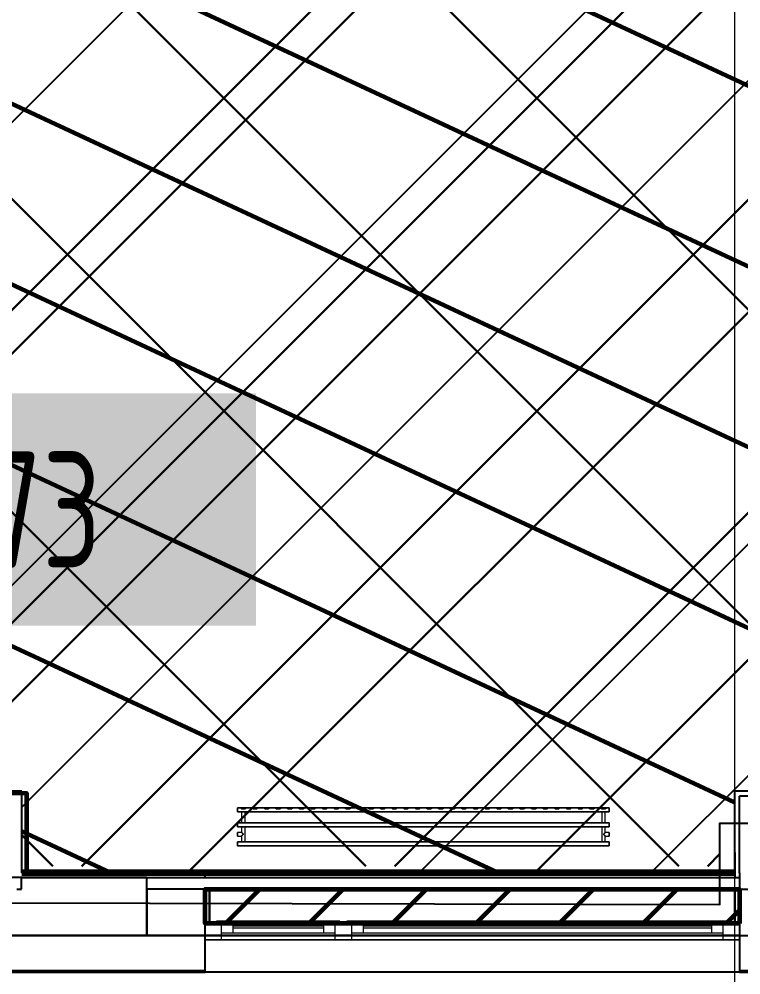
# Model space of a CAD drawing. Header units: millimetres. Extents: x -164500 to 426394, y -23753 to 102118.
# Drawn here: x 112945 to 116051, y -405 to 3708 of the extents above; entities that cross this region are included whole.
import ezdxf

# ---------------------------------------------------------------- set-up
doc = ezdxf.new("R2010")
doc.units = ezdxf.units.MM
for name, color, linetype, lineweight in [('0) шлифовка', 5, 'Continuous', 60), ('1.4) Плинтус ПЛ-4', 6, 'Continuous', 60), ('179 подоконники', 5, 'Continuous', 60), ('5.2) Л-1 Линолеум', 100, 'Continuous', 30), ('7.1) НЗ Стяжка на теплый пол', 160, 'Continuous', 30), ('7.7) Плинтус', 222, 'Continuous', 90), ('A-FLOR', 7, 'Continuous', 9), ('A-GLAZ', 7, 'Continuous', 9), ('A-GLAZ-1', 7, 'Continuous', 5), ('Оси', 7, 'Continuous', 9)]:
    doc.layers.add(name, color=color, linetype=linetype, lineweight=lineweight)
doc.layers.add('2) защита вин плитк', color=6, linetype='Continuous')
doc.layers.add('3.2.1) Нал-ой пол 4 вып', color=3, linetype='Continuous')
doc.layers.add('M-EQPM-1', color=7, linetype='Continuous', lineweight=9, true_color=0xb2b2b2)
doc.styles.add('СПДС', font='ГОСТ тип А.ttf', dxfattribs={"width": 0.9})

# ---------------------------------------------------------------- blocks, each defined once
blk = doc.blocks.new('120_Окно_СКБ_2Ст_Фрамуга сверху - 120_Окно_СКБ_2Ст_2300х2500_h_ ДОО-19727959-Объем проектирования 1 этажа')
at = {"layer": 'A-GLAZ'}
for p, q in [((-1150, -127), (-1150, -57)), ((-1150, -57), (-1080, -57)), ((-1080, -57), (-1080, -127)), ((520, -127), (520, -57)), ((520, -57), (590, -57)), ((590, -57), (590, -127)), ((1080, -127), (1080, -57)), ((1080, -57), (1150, -57)), ((1150, -57), (1150, -127)), ((520, -87), (-1080, -87)), ((-1080, -87), (-1080, -127)), ((-1030, -137), (-1030, -87)), ((470, -137), (470, -87)), ((520, -127), (520, -87)), ((1080, -87), (590, -87)), ((590, -87), (590, -127)), ((640, -137), (640, -87)), ((1030, -137), (1030, -87)), ((1080, -127), (1080, -87)), ((-1080, -127), (-1150, -127)), ((-1080, -127), (-1100, -127)), ((-1100, -127), (-1100, -137)), ((-1100, -137), (540, -137)), ((540, -137), (-1100, -137)), ((590, -127), (520, -127)), ((540, -127), (520, -127)), ((540, -137), (540, -127)), ((590, -127), (570, -127)), ((570, -127), (570, -137)), ((570, -137), (1100, -137)), ((1100, -137), (570, -137)), ((1150, -127), (1080, -127)), ((1100, -127), (1080, -127)), ((1100, -137), (1100, -127))]:
    blk.add_line(p, q, dxfattribs=at)
at = {"layer": 'A-GLAZ-1'}
for p, q in [((1150, -57), (-1150, -57)), ((-1080, -57), (1080, -57)), ((-1030, -107), (470, -107)), ((470, -117), (-1030, -117)), ((640, -107), (1030, -107)), ((1030, -117), (640, -117)), ((-1130, -127), (-1100, -127)), ((540, -127), (570, -127)), ((540, -127), (570, -127)), ((1100, -127), (1130, -127))]:
    blk.add_line(p, q, dxfattribs=at)
blk = doc.blocks.new('radiator_prado_classic_z_tip_30_po exemplyaru - Classic Z Тип 30-300-V240-Объем проектирования 1 этажа')
at = {"layer": 'M-EQPM-1'}
for p, q in [((0, 228), (0, 210)), ((1600, 228), (0, 228)), ((0, 210), (0, 228)), ((0, 228), (12.5, 228)), ((0, 210), (1600, 210)), ((17.8, 210), (0, 210)), ((12.5, 228), (37.5, 228)), ((37.5, 228), (12.5, 228)), ((12.5, 228), (37.5, 228)), ((12.5, 228), (17.5, 223)), ((12.5, 228), (17.5, 223)), ((32.5, 223), (17.5, 223)), ((17.5, 223), (32.5, 223)), ((17.5, 210), (17.5, 164)), ((17.5, 210), (17.5, 164)), ((17.8, 210), (17.5, 210)), ((17.5, 210), (17.8, 210)), ((17.8, 210), (17.5, 210)), ((17.5, 210), (32.5, 210)), ((32.2, 210), (17.8, 210)), ((17.8, 210), (32.2, 210)), ((32.2, 210), (17.8, 210)), ((32.5, 210), (32.2, 210)), ((32.2, 210), (32.5, 210)), ((32.5, 210), (32.2, 210)), ((1567.8, 210), (32.2, 210)), ((32.5, 223), (37.5, 228)), ((37.5, 228), (32.5, 223)), ((32.5, 164), (32.5, 210)), ((32.5, 164), (32.5, 210)), ((37.5, 228), (62.5, 228)), ((62.5, 228), (87.5, 228)), ((87.5, 228), (62.5, 228)), ((62.5, 228), (87.5, 228)), ((62.5, 228), (67.5, 223)), ((62.5, 228), (67.5, 223)), ((82.5, 223), (67.5, 223)), ((67.5, 223), (82.5, 223)), ((82.5, 223), (87.5, 228)), ((87.5, 228), (82.5, 223)), ((87.5, 228), (112.5, 228)), ((112.5, 228), (137.5, 228)), ((137.5, 228), (112.5, 228)), ((112.5, 228), (137.5, 228)), ((112.5, 228), (117.5, 223)), ((112.5, 228), (117.5, 223)), ((132.5, 223), (117.5, 223)), ((117.5, 223), (132.5, 223)), ((132.5, 223), (137.5, 228)), ((137.5, 228), (132.5, 223)), ((137.5, 228), (162.5, 228)), ((162.5, 228), (187.5, 228)), ((187.5, 228), (162.5, 228)), ((162.5, 228), (187.5, 228)), ((162.5, 228), (167.5, 223)), ((162.5, 228), (167.5, 223)), ((182.5, 223), (167.5, 223)), ((167.5, 223), (182.5, 223)), ((182.5, 223), (187.5, 228)), ((187.5, 228), (182.5, 223)), ((187.5, 228), (212.5, 228)), ((212.5, 228), (237.5, 228)), ((237.5, 228), (212.5, 228)), ((212.5, 228), (237.5, 228)), ((212.5, 228), (217.5, 223)), ((212.5, 228), (217.5, 223)), ((232.5, 223), (217.5, 223)), ((217.5, 223), (232.5, 223)), ((232.5, 223), (237.5, 228)), ((237.5, 228), (232.5, 223)), ((237.5, 228), (262.5, 228)), ((262.5, 228), (287.5, 228)), ((287.5, 228), (262.5, 228)), ((262.5, 228), (287.5, 228)), ((262.5, 228), (267.5, 223)), ((262.5, 228), (267.5, 223)), ((282.5, 223), (267.5, 223)), ((267.5, 223), (282.5, 223)), ((282.5, 223), (287.5, 228)), ((287.5, 228), (282.5, 223)), ((287.5, 228), (312.5, 228)), ((312.5, 228), (337.5, 228)), ((337.5, 228), (312.5, 228)), ((312.5, 228), (337.5, 228)), ((312.5, 228), (317.5, 223)), ((312.5, 228), (317.5, 223)), ((332.5, 223), (317.5, 223)), ((317.5, 223), (332.5, 223)), ((332.5, 223), (337.5, 228)), ((337.5, 228), (332.5, 223)), ((337.5, 228), (362.5, 228)), ((362.5, 228), (387.5, 228)), ((387.5, 228), (362.5, 228)), ((362.5, 228), (387.5, 228)), ((362.5, 228), (367.5, 223)), ((362.5, 228), (367.5, 223)), ((382.5, 223), (367.5, 223)), ((367.5, 223), (382.5, 223)), ((382.5, 223), (387.5, 228)), ((387.5, 228), (382.5, 223)), ((387.5, 228), (412.5, 228)), ((412.5, 228), (437.5, 228)), ((437.5, 228), (412.5, 228)), ((412.5, 228), (437.5, 228)), ((412.5, 228), (417.5, 223)), ((412.5, 228), (417.5, 223)), ((432.5, 223), (417.5, 223)), ((417.5, 223), (432.5, 223)), ((432.5, 223), (437.5, 228)), ((437.5, 228), (432.5, 223)), ((437.5, 228), (462.5, 228)), ((462.5, 228), (487.5, 228)), ((487.5, 228), (462.5, 228)), ((462.5, 228), (487.5, 228)), ((462.5, 228), (467.5, 223)), ((462.5, 228), (467.5, 223)), ((482.5, 223), (467.5, 223)), ((467.5, 223), (482.5, 223)), ((482.5, 223), (487.5, 228)), ((487.5, 228), (482.5, 223)), ((487.5, 228), (512.5, 228)), ((512.5, 228), (537.5, 228)), ((537.5, 228), (512.5, 228)), ((512.5, 228), (537.5, 228)), ((512.5, 228), (517.5, 223)), ((512.5, 228), (517.5, 223)), ((532.5, 223), (517.5, 223)), ((517.5, 223), (532.5, 223)), ((532.5, 223), (537.5, 228)), ((537.5, 228), (532.5, 223)), ((537.5, 228), (562.5, 228)), ((562.5, 228), (587.5, 228)), ((587.5, 228), (562.5, 228)), ((562.5, 228), (587.5, 228)), ((562.5, 228), (567.5, 223)), ((562.5, 228), (567.5, 223)), ((582.5, 223), (567.5, 223)), ((567.5, 223), (582.5, 223)), ((582.5, 223), (587.5, 228)), ((587.5, 228), (582.5, 223)), ((587.5, 228), (612.5, 228)), ((612.5, 228), (637.5, 228)), ((637.5, 228), (612.5, 228)), ((612.5, 228), (637.5, 228)), ((612.5, 228), (617.5, 223)), ((612.5, 228), (617.5, 223)), ((632.5, 223), (617.5, 223)), ((617.5, 223), (632.5, 223)), ((632.5, 223), (637.5, 228)), ((637.5, 228), (632.5, 223)), ((637.5, 228), (662.5, 228)), ((662.5, 228), (687.5, 228)), ((687.5, 228), (662.5, 228)), ((662.5, 228), (687.5, 228)), ((662.5, 228), (667.5, 223)), ((662.5, 228), (667.5, 223)), ((682.5, 223), (667.5, 223)), ((667.5, 223), (682.5, 223)), ((682.5, 223), (687.5, 228)), ((687.5, 228), (682.5, 223)), ((687.5, 228), (712.5, 228)), ((712.5, 228), (737.5, 228)), ((737.5, 228), (712.5, 228)), ((712.5, 228), (737.5, 228)), ((712.5, 228), (717.5, 223)), ((712.5, 228), (717.5, 223)), ((732.5, 223), (717.5, 223)), ((717.5, 223), (732.5, 223)), ((732.5, 223), (737.5, 228)), ((737.5, 228), (732.5, 223)), ((737.5, 228), (762.5, 228)), ((762.5, 228), (787.5, 228)), ((787.5, 228), (762.5, 228)), ((762.5, 228), (787.5, 228)), ((762.5, 228), (767.5, 223)), ((762.5, 228), (767.5, 223)), ((782.5, 223), (767.5, 223)), ((767.5, 223), (782.5, 223)), ((782.5, 223), (787.5, 228)), ((787.5, 228), (782.5, 223)), ((787.5, 228), (812.5, 228)), ((812.5, 228), (837.5, 228)), ((837.5, 228), (812.5, 228)), ((812.5, 228), (837.5, 228)), ((812.5, 228), (817.5, 223)), ((812.5, 228), (817.5, 223)), ((832.5, 223), (817.5, 223)), ((817.5, 223), (832.5, 223)), ((832.5, 223), (837.5, 228)), ((837.5, 228), (832.5, 223)), ((837.5, 228), (862.5, 228)), ((862.5, 228), (887.5, 228)), ((887.5, 228), (862.5, 228)), ((862.5, 228), (887.5, 228)), ((862.5, 228), (867.5, 223)), ((862.5, 228), (867.5, 223)), ((882.5, 223), (867.5, 223)), ((867.5, 223), (882.5, 223)), ((882.5, 223), (887.5, 228)), ((887.5, 228), (882.5, 223)), ((887.5, 228), (912.5, 228)), ((912.5, 228), (937.5, 228)), ((937.5, 228), (912.5, 228)), ((912.5, 228), (937.5, 228)), ((912.5, 228), (917.5, 223)), ((912.5, 228), (917.5, 223)), ((932.5, 223), (917.5, 223)), ((917.5, 223), (932.5, 223)), ((932.5, 223), (937.5, 228)), ((937.5, 228), (932.5, 223)), ((937.5, 228), (962.5, 228)), ((962.5, 228), (987.5, 228)), ((987.5, 228), (962.5, 228)), ((962.5, 228), (987.5, 228)), ((962.5, 228), (967.5, 223)), ((962.5, 228), (967.5, 223)), ((982.5, 223), (967.5, 223)), ((967.5, 223), (982.5, 223)), ((982.5, 223), (987.5, 228)), ((987.5, 228), (982.5, 223)), ((987.5, 228), (1012.5, 228)), ((1012.5, 228), (1037.5, 228)), ((1037.5, 228), (1012.5, 228)), ((1012.5, 228), (1037.5, 228)), ((1012.5, 228), (1017.5, 223)), ((1012.5, 228), (1017.5, 223)), ((1032.5, 223), (1017.5, 223)), ((1017.5, 223), (1032.5, 223)), ((1032.5, 223), (1037.5, 228)), ((1037.5, 228), (1032.5, 223)), ((1037.5, 228), (1062.5, 228)), ((1062.5, 228), (1087.5, 228)), ((1087.5, 228), (1062.5, 228)), ((1062.5, 228), (1087.5, 228)), ((1062.5, 228), (1067.5, 223)), ((1062.5, 228), (1067.5, 223)), ((1082.5, 223), (1067.5, 223)), ((1067.5, 223), (1082.5, 223)), ((1082.5, 223), (1087.5, 228)), ((1087.5, 228), (1082.5, 223)), ((1087.5, 228), (1112.5, 228)), ((1112.5, 228), (1137.5, 228)), ((1137.5, 228), (1112.5, 228)), ((1112.5, 228), (1137.5, 228)), ((1112.5, 228), (1117.5, 223)), ((1112.5, 228), (1117.5, 223)), ((1132.5, 223), (1117.5, 223)), ((1117.5, 223), (1132.5, 223)), ((1132.5, 223), (1137.5, 228)), ((1137.5, 228), (1132.5, 223)), ((1137.5, 228), (1162.5, 228)), ((1162.5, 228), (1187.5, 228)), ((1187.5, 228), (1162.5, 228)), ((1162.5, 228), (1187.5, 228)), ((1162.5, 228), (1167.5, 223)), ((1162.5, 228), (1167.5, 223)), ((1182.5, 223), (1167.5, 223)), ((1167.5, 223), (1182.5, 223)), ((1182.5, 223), (1187.5, 228)), ((1187.5, 228), (1182.5, 223)), ((1187.5, 228), (1212.5, 228)), ((1212.5, 228), (1237.5, 228)), ((1237.5, 228), (1212.5, 228)), ((1212.5, 228), (1237.5, 228)), ((1212.5, 228), (1217.5, 223)), ((1212.5, 228), (1217.5, 223)), ((1232.5, 223), (1217.5, 223)), ((1217.5, 223), (1232.5, 223)), ((1232.5, 223), (1237.5, 228)), ((1237.5, 228), (1232.5, 223)), ((1237.5, 228), (1262.5, 228)), ((1262.5, 228), (1287.5, 228)), ((1287.5, 228), (1262.5, 228)), ((1262.5, 228), (1287.5, 228)), ((1262.5, 228), (1267.5, 223)), ((1262.5, 228), (1267.5, 223)), ((1282.5, 223), (1267.5, 223)), ((1267.5, 223), (1282.5, 223)), ((1282.5, 223), (1287.5, 228)), ((1287.5, 228), (1282.5, 223)), ((1287.5, 228), (1312.5, 228)), ((1312.5, 228), (1337.5, 228)), ((1337.5, 228), (1312.5, 228)), ((1312.5, 228), (1337.5, 228)), ((1312.5, 228), (1317.5, 223)), ((1312.5, 228), (1317.5, 223)), ((1332.5, 223), (1317.5, 223)), ((1317.5, 223), (1332.5, 223)), ((1332.5, 223), (1337.5, 228)), ((1337.5, 228), (1332.5, 223)), ((1337.5, 228), (1362.5, 228)), ((1362.5, 228), (1387.5, 228)), ((1387.5, 228), (1362.5, 228)), ((1362.5, 228), (1387.5, 228)), ((1362.5, 228), (1367.5, 223)), ((1362.5, 228), (1367.5, 223)), ((1382.5, 223), (1367.5, 223)), ((1367.5, 223), (1382.5, 223)), ((1382.5, 223), (1387.5, 228)), ((1387.5, 228), (1382.5, 223)), ((1388.8, 228), (1412.5, 228)), ((1412.5, 228), (1437.5, 228)), ((1437.5, 228), (1412.5, 228)), ((1412.5, 228), (1437.5, 228)), ((1412.5, 228), (1417.5, 223)), ((1412.5, 228), (1417.5, 223)), ((1432.5, 223), (1417.5, 223)), ((1417.5, 223), (1432.5, 223)), ((1432.5, 223), (1437.5, 228)), ((1437.5, 228), (1432.5, 223)), ((1437.5, 228), (1462.5, 228)), ((1462.5, 228), (1487.5, 228)), ((1487.5, 228), (1462.5, 228)), ((1462.5, 228), (1487.5, 228)), ((1462.5, 228), (1467.5, 223)), ((1462.5, 228), (1467.5, 223)), ((1482.5, 223), (1467.5, 223)), ((1467.5, 223), (1482.5, 223)), ((1482.5, 223), (1487.5, 228)), ((1487.5, 228), (1482.5, 223)), ((1487.5, 228), (1512.5, 228)), ((1512.5, 228), (1537.5, 228)), ((1537.5, 228), (1512.5, 228)), ((1512.5, 228), (1537.5, 228)), ((1512.5, 228), (1517.5, 223)), ((1512.5, 228), (1517.5, 223)), ((1532.5, 223), (1517.5, 223)), ((1517.5, 223), (1532.5, 223)), ((1532.5, 223), (1537.5, 228)), ((1537.5, 228), (1532.5, 223)), ((1537.5, 228), (1562.5, 228)), ((1562.5, 228), (1587.5, 228)), ((1587.5, 228), (1562.5, 228)), ((1562.5, 228), (1587.5, 228)), ((1562.5, 228), (1567.5, 223)), ((1562.5, 228), (1567.5, 223)), ((1582.5, 223), (1567.5, 223)), ((1567.5, 223), (1582.5, 223)), ((1567.5, 210), (1567.5, 164)), ((1567.5, 210), (1567.5, 164)), ((1567.8, 210), (1567.5, 210)), ((1567.5, 210), (1582.5, 210)), ((1567.8, 210), (1567.5, 210)), ((1567.5, 210), (1567.8, 210)), ((1582.2, 210), (1567.8, 210)), ((1582.2, 210), (1567.8, 210)), ((1567.8, 210), (1582.2, 210)), ((1582.5, 210), (1582.2, 210)), ((1582.5, 210), (1582.2, 210)), ((1582.2, 210), (1582.5, 210)), ((1600, 210), (1582.2, 210)), ((1582.5, 223), (1587.5, 228)), ((1587.5, 228), (1582.5, 223)), ((1582.5, 164), (1582.5, 210)), ((1582.5, 164), (1582.5, 210)), ((1587.5, 228), (1600, 228)), ((1600, 210), (1600, 228)), ((1600, 228), (1600, 210)), ((1600, 164), (0, 164)), ((0, 164), (0, 146)), ((0, 146), (0, 164)), ((0, 164), (17.8, 164)), ((0, 146), (1600, 146)), ((18.5, 146), (0, 146)), ((17.8, 164), (17.5, 164)), ((17.5, 164), (17.8, 164)), ((17.8, 164), (17.5, 164)), ((17.5, 164), (32.5, 164)), ((17.5, 146), (17.5, 121.5)), ((17.5, 146), (17.5, 121.5)), ((17.5, 146), (18.5, 146)), ((18.5, 146), (17.5, 146)), ((17.5, 146), (18.5, 146)), ((32.5, 146), (17.5, 146)), ((32.2, 164), (17.8, 164)), ((17.8, 164), (32.2, 164)), ((32.2, 164), (17.8, 164)), ((18.5, 146), (32.2, 146)), ((32.2, 146), (18.5, 146)), ((18.5, 146), (32.2, 146)), ((32.5, 164), (32.2, 164)), ((32.2, 164), (32.5, 164)), ((32.5, 164), (32.2, 164)), ((32.2, 164), (1567.8, 164)), ((32.2, 146), (32.5, 146)), ((32.5, 146), (32.2, 146)), ((32.2, 146), (32.5, 146)), ((1567.8, 146), (32.2, 146)), ((32.5, 82), (32.5, 146)), ((32.5, 82), (32.5, 146)), ((1567.8, 164), (1567.5, 164)), ((1567.5, 164), (1582.5, 164)), ((1567.8, 164), (1567.5, 164)), ((1567.5, 164), (1567.8, 164)), ((1567.5, 146), (1567.5, 82)), ((1567.5, 146), (1567.5, 82)), ((1567.5, 146), (1567.8, 146)), ((1582.5, 146), (1567.5, 146)), ((1567.5, 146), (1567.8, 146)), ((1567.8, 146), (1567.5, 146)), ((1582.2, 164), (1567.8, 164)), ((1582.2, 164), (1567.8, 164)), ((1567.8, 164), (1582.2, 164)), ((1567.8, 146), (1581.5, 146)), ((1567.8, 146), (1581.5, 146)), ((1581.5, 146), (1567.8, 146)), ((1581.5, 146), (1582.5, 146)), ((1581.5, 146), (1582.5, 146)), ((1582.5, 146), (1581.5, 146)), ((1600, 146), (1581.5, 146)), ((1582.5, 164), (1582.2, 164)), ((1582.5, 164), (1582.2, 164)), ((1582.2, 164), (1582.5, 164)), ((1582.2, 164), (1600, 164)), ((1582.5, 121.5), (1582.5, 146)), ((1582.5, 121.5), (1582.5, 146)), ((1600, 146), (1600, 164)), ((1600, 164), (1600, 146)), ((17.5, 121.5), (0, 121.5)), ((17.5, 121.5), (0, 121.5)), ((0, 121.5), (0, 120.5)), ((0, 106.5), (0, 121.5)), ((0, 120.5), (0, 107.5)), ((0, 120.5), (0, 119.3)), ((0, 114), (0, 120.5)), ((0, 120.5), (0, 120.5)), ((0, 119.3), (0, 117.8)), ((0, 117.8), (0, 114)), ((0, 114), (0, 110.3)), ((0, 107.5), (0, 114)), ((0, 110.3), (0, 108.7)), ((0, 108.7), (0, 107.5)), ((0, 107.5), (0, 106.5)), ((0, 107.5), (0, 107.5)), ((0, 106.5), (17.5, 106.5)), ((0, 106.5), (17.5, 106.5)), ((17.5, 106.5), (17.5, 82)), ((17.5, 106.5), (17.5, 82)), ((1600, 121.5), (1582.5, 121.5)), ((1600, 121.5), (1582.5, 121.5)), ((1582.5, 82), (1582.5, 106.5)), ((1582.5, 106.5), (1600, 106.5)), ((1582.5, 82), (1582.5, 106.5)), ((1582.5, 106.5), (1600, 106.5)), ((1600, 121.5), (1600, 106.5)), ((1600, 120.5), (1600, 121.5)), ((1600, 121.5), (1600, 120.5)), ((1600, 120.5), (1600, 121.5)), ((1600, 107.5), (1600, 120.5)), ((1600, 120.5), (1600, 107.5)), ((1600, 107.5), (1600, 120.5)), ((1600, 106.5), (1600, 107.5)), ((1600, 107.5), (1600, 106.5)), ((1600, 106.5), (1600, 107.5)), ((1600, 82), (0, 82)), ((0, 82), (0, 64)), ((0, 64), (0, 82)), ((0, 82), (18.5, 82)), ((1600, 64), (0, 64)), ((0, 64), (1600, 64)), ((18.5, 82), (17.5, 82)), ((17.5, 82), (18.5, 82)), ((18.5, 82), (17.5, 82)), ((17.5, 82), (32.5, 82)), ((32.2, 82), (18.5, 82)), ((18.5, 82), (32.2, 82)), ((32.2, 82), (18.5, 82)), ((32.5, 82), (32.2, 82)), ((32.2, 82), (32.5, 82)), ((32.5, 82), (32.2, 82)), ((32.2, 82), (1567.8, 82)), ((1567.8, 82), (1567.5, 82)), ((1567.5, 82), (1582.5, 82)), ((1567.8, 82), (1567.5, 82)), ((1567.5, 82), (1567.8, 82)), ((1581.5, 82), (1567.8, 82)), ((1581.5, 82), (1567.8, 82)), ((1567.8, 82), (1581.5, 82)), ((1582.5, 82), (1581.5, 82)), ((1582.5, 82), (1581.5, 82)), ((1581.5, 82), (1582.5, 82)), ((1581.5, 82), (1600, 82)), ((1600, 64), (1600, 82)), ((1600, 82), (1600, 64))]:
    blk.add_line(p, q, dxfattribs=at)
for points, knots in [([(18.5, 120.5), (18.4, 120.6), (18.3, 120.7), (18.1, 120.9), (17.9, 121.1), (17.8, 121.2), (17.7, 121.3), (17.5, 121.5), (17.5, 121.5), (17.5, 121.5)], [0.7142857, 0.7142857, 0.7142857, 0.7142857, 0.75, 0.7857143, 0.8214286, 0.8571429, 0.8928571, 0.9285714, 1, 1, 1, 1]), ([(17.5, 121.5), (17.5, 121.5), (17.5, 121.5), (17.7, 121.3), (17.8, 121.2), (17.9, 121.1), (18.1, 120.9), (18.3, 120.7), (18.4, 120.6), (18.5, 120.5)], [0, 0, 0, 0, 0.0714286, 0.1071429, 0.1428571, 0.1785714, 0.2142857, 0.25, 0.2857143, 0.2857143, 0.2857143, 0.2857143]), ([(17.5, 121.5), (17.5, 121.5), (17.5, 121.5), (17.7, 121.3), (17.8, 121.2), (17.9, 121.1), (18.1, 120.9), (18.3, 120.7), (18.4, 120.6), (18.5, 120.5)], [0, 0, 0, 0, 0.0714286, 0.1071429, 0.1428571, 0.1785714, 0.2142857, 0.25, 0.2857143, 0.2857143, 0.2857143, 0.2857143]), ([(25, 114), (24.5, 114.5), (23.6, 115.4), (22.4, 116.6), (21.6, 117.4), (21.1, 117.9), (20.8, 118.2), (20.5, 118.5), (20.2, 118.8), (19.8, 119.1), (19.6, 119.4), (19.3, 119.7), (19, 120), (18.7, 120.3), (18.5, 120.5), (18.3, 120.7), (18.1, 120.9), (17.9, 121.1), (17.8, 121.2), (17.7, 121.3), (17.5, 121.5), (17.5, 121.5), (17.5, 121.5)], [0, 0, 0, 0, 0.142857, 0.285714, 0.357143, 0.392857, 0.428571, 0.464286, 0.5, 0.535714, 0.571429, 0.607143, 0.642857, 0.678571, 0.714286, 0.75, 0.785714, 0.821429, 0.857143, 0.892857, 0.928571, 1, 1, 1, 1]), ([(17.5, 106.5), (17.5, 106.5), (17.5, 106.5), (17.7, 106.7), (17.8, 106.8), (17.9, 106.9), (18.1, 107.1), (18.3, 107.3), (18.5, 107.5), (18.7, 107.7), (19, 108), (19.3, 108.3), (19.6, 108.6), (19.8, 108.9), (20.3, 109.3), (20.7, 109.7), (21.1, 110.1), (21.6, 110.6), (22.4, 111.4), (23.6, 112.6), (24.5, 113.5), (25, 114)], [0, 0, 0, 0, 0.071429, 0.107143, 0.142857, 0.178571, 0.214286, 0.25, 0.285714, 0.321429, 0.357143, 0.392857, 0.428571, 0.464286, 0.5, 0.571429, 0.607143, 0.642857, 0.714286, 0.857143, 1, 1, 1, 1]), ([(17.5, 106.5), (17.5, 106.5), (17.5, 106.5), (17.7, 106.7), (17.8, 106.8), (17.9, 106.9), (18.1, 107.1), (18.3, 107.3), (18.4, 107.4), (18.5, 107.5)], [0, 0, 0, 0, 0.0714286, 0.1071429, 0.1428571, 0.1785714, 0.2142857, 0.25, 0.2857143, 0.2857143, 0.2857143, 0.2857143]), ([(18.5, 107.5), (18.4, 107.4), (18.3, 107.3), (18.1, 107.1), (17.9, 106.9), (17.8, 106.8), (17.7, 106.7), (17.5, 106.5), (17.5, 106.5), (17.5, 106.5)], [0.7142857, 0.7142857, 0.7142857, 0.7142857, 0.75, 0.7857143, 0.8214286, 0.8571429, 0.8928571, 0.9285714, 1, 1, 1, 1]), ([(18.5, 107.5), (18.4, 107.4), (18.3, 107.3), (18.1, 107.1), (17.9, 106.9), (17.8, 106.8), (17.7, 106.7), (17.5, 106.5), (17.5, 106.5), (17.5, 106.5)], [0.7142857, 0.7142857, 0.7142857, 0.7142857, 0.75, 0.7857143, 0.8214286, 0.8571429, 0.8928571, 0.9285714, 1, 1, 1, 1]), ([(22.1, 116.9), (21.9, 117.1), (21.6, 117.4), (21.1, 117.9), (20.8, 118.2), (20.5, 118.5), (20.2, 118.8), (19.9, 119.2), (19.7, 119.3), (19.6, 119.4)], [0.2857143, 0.2857143, 0.2857143, 0.2857143, 0.3571429, 0.3928571, 0.4285714, 0.4642857, 0.5, 0.5357143, 0.5714286, 0.5714286, 0.5714286, 0.5714286]), ([(19.6, 119.4), (19.7, 119.3), (19.9, 119.2), (20.3, 118.7), (20.7, 118.3), (21.1, 117.9), (21.6, 117.4), (21.9, 117.1), (22.1, 116.9)], [0.4285714, 0.4285714, 0.4285714, 0.4285714, 0.4642857, 0.5, 0.5714286, 0.6071429, 0.6428571, 0.7142857, 0.7142857, 0.7142857, 0.7142857]), ([(19.6, 119.4), (19.7, 119.3), (19.8, 119.1), (20.3, 118.7), (20.7, 118.3), (21.1, 117.9), (21.6, 117.4), (21.9, 117.1), (22.1, 116.9)], [0.4285714, 0.4285714, 0.4285714, 0.4285714, 0.4642857, 0.5, 0.5714286, 0.6071429, 0.6428571, 0.7142857, 0.7142857, 0.7142857, 0.7142857]), ([(19.6, 108.6), (19.7, 108.7), (19.9, 108.8), (20.3, 109.3), (20.7, 109.7), (21.1, 110.1), (21.6, 110.6), (21.9, 110.9), (22.1, 111.1)], [0.4285714, 0.4285714, 0.4285714, 0.4285714, 0.4642857, 0.5, 0.5714286, 0.6071429, 0.6428571, 0.7142857, 0.7142857, 0.7142857, 0.7142857]), ([(22.1, 111.1), (21.9, 110.9), (21.6, 110.6), (21.1, 110.1), (20.8, 109.8), (20.5, 109.5), (20.2, 109.2), (19.9, 108.8), (19.7, 108.7), (19.6, 108.6)], [0.2857143, 0.2857143, 0.2857143, 0.2857143, 0.3571429, 0.3928571, 0.4285714, 0.4642857, 0.5, 0.5357143, 0.5714286, 0.5714286, 0.5714286, 0.5714286]), ([(22.1, 111.1), (21.9, 110.9), (21.6, 110.6), (21.1, 110.1), (20.8, 109.8), (20.5, 109.5), (20.2, 109.2), (19.8, 108.9), (19.7, 108.7), (19.6, 108.6)], [0.2857143, 0.2857143, 0.2857143, 0.2857143, 0.3571429, 0.3928571, 0.4285714, 0.4642857, 0.5, 0.5357143, 0.5714286, 0.5714286, 0.5714286, 0.5714286]), ([(1575, 114), (1575.5, 114.5), (1576.4, 115.4), (1577.6, 116.6), (1578.4, 117.4), (1578.9, 117.9), (1579.2, 118.2), (1579.5, 118.5), (1579.8, 118.8), (1580.1, 119.2), (1580.4, 119.4), (1580.7, 119.7), (1581, 120), (1581.3, 120.3), (1581.5, 120.5), (1581.7, 120.7), (1581.9, 120.9), (1582.1, 121.1), (1582.2, 121.2), (1582.3, 121.3), (1582.5, 121.5), (1582.5, 121.5), (1582.5, 121.5)], [0, 0, 0, 0, 0.142857, 0.285714, 0.357143, 0.392857, 0.428571, 0.464286, 0.5, 0.535714, 0.571429, 0.607143, 0.642857, 0.678571, 0.714286, 0.75, 0.785714, 0.821429, 0.857143, 0.892857, 0.928571, 1, 1, 1, 1]), ([(1582.5, 106.5), (1582.5, 106.5), (1582.5, 106.5), (1582.3, 106.7), (1582.2, 106.8), (1582.1, 106.9), (1581.9, 107.1), (1581.7, 107.3), (1581.5, 107.5), (1581.3, 107.7), (1581, 108), (1580.7, 108.3), (1580.4, 108.6), (1580.1, 108.8), (1579.7, 109.3), (1579.3, 109.7), (1578.9, 110.1), (1578.4, 110.6), (1577.6, 111.4), (1576.4, 112.6), (1575.5, 113.5), (1575, 114)], [0, 0, 0, 0, 0.071429, 0.107143, 0.142857, 0.178571, 0.214286, 0.25, 0.285714, 0.321429, 0.357143, 0.392857, 0.428571, 0.464286, 0.5, 0.571429, 0.607143, 0.642857, 0.714286, 0.857143, 1, 1, 1, 1]), ([(1580.4, 119.4), (1580.3, 119.3), (1580.1, 119.2), (1579.7, 118.7), (1579.3, 118.3), (1578.9, 117.9), (1578.4, 117.4), (1578.1, 117.1), (1577.9, 116.9)], [0.4285714, 0.4285714, 0.4285714, 0.4285714, 0.4642857, 0.5, 0.5714286, 0.6071429, 0.6428571, 0.7142857, 0.7142857, 0.7142857, 0.7142857]), ([(1580.4, 119.4), (1580.3, 119.3), (1580.1, 119.2), (1579.7, 118.7), (1579.3, 118.3), (1578.9, 117.9), (1578.4, 117.4), (1578.1, 117.1), (1577.9, 116.9)], [0.4285714, 0.4285714, 0.4285714, 0.4285714, 0.4642857, 0.5, 0.5714286, 0.6071429, 0.6428571, 0.7142857, 0.7142857, 0.7142857, 0.7142857]), ([(1577.9, 116.9), (1578.1, 117.1), (1578.4, 117.4), (1578.9, 117.9), (1579.2, 118.2), (1579.5, 118.5), (1579.8, 118.8), (1580.1, 119.2), (1580.3, 119.3), (1580.4, 119.4)], [0.2857143, 0.2857143, 0.2857143, 0.2857143, 0.3571429, 0.3928571, 0.4285714, 0.4642857, 0.5, 0.5357143, 0.5714286, 0.5714286, 0.5714286, 0.5714286]), ([(1577.9, 111.1), (1578.1, 110.9), (1578.4, 110.6), (1578.9, 110.1), (1579.2, 109.8), (1579.5, 109.5), (1579.8, 109.2), (1580.1, 108.8), (1580.3, 108.7), (1580.4, 108.6)], [0.2857143, 0.2857143, 0.2857143, 0.2857143, 0.3571429, 0.3928571, 0.4285714, 0.4642857, 0.5, 0.5357143, 0.5714286, 0.5714286, 0.5714286, 0.5714286]), ([(1577.9, 111.1), (1578.1, 110.9), (1578.4, 110.6), (1578.9, 110.1), (1579.2, 109.8), (1579.5, 109.5), (1579.8, 109.2), (1580.1, 108.8), (1580.3, 108.7), (1580.4, 108.6)], [0.2857143, 0.2857143, 0.2857143, 0.2857143, 0.3571429, 0.3928571, 0.4285714, 0.4642857, 0.5, 0.5357143, 0.5714286, 0.5714286, 0.5714286, 0.5714286]), ([(1580.4, 108.6), (1580.3, 108.7), (1580.1, 108.8), (1579.7, 109.3), (1579.3, 109.7), (1578.9, 110.1), (1578.4, 110.6), (1578.1, 110.9), (1577.9, 111.1)], [0.4285714, 0.4285714, 0.4285714, 0.4285714, 0.4642857, 0.5, 0.5714286, 0.6071429, 0.6428571, 0.7142857, 0.7142857, 0.7142857, 0.7142857]), ([(1582.5, 121.5), (1582.5, 121.5), (1582.5, 121.5), (1582.3, 121.3), (1582.2, 121.2), (1582.1, 121.1), (1581.9, 120.9), (1581.7, 120.7), (1581.6, 120.6), (1581.5, 120.5)], [0, 0, 0, 0, 0.0714286, 0.1071429, 0.1428571, 0.1785714, 0.2142857, 0.25, 0.2857143, 0.2857143, 0.2857143, 0.2857143]), ([(1582.5, 121.5), (1582.5, 121.5), (1582.5, 121.5), (1582.3, 121.3), (1582.2, 121.2), (1582.1, 121.1), (1581.9, 120.9), (1581.7, 120.7), (1581.6, 120.6), (1581.5, 120.5)], [0, 0, 0, 0, 0.0714286, 0.1071429, 0.1428571, 0.1785714, 0.2142857, 0.25, 0.2857143, 0.2857143, 0.2857143, 0.2857143]), ([(1581.5, 120.5), (1581.6, 120.6), (1581.7, 120.7), (1581.9, 120.9), (1582.1, 121.1), (1582.2, 121.2), (1582.3, 121.3), (1582.5, 121.5), (1582.5, 121.5), (1582.5, 121.5)], [0.7142857, 0.7142857, 0.7142857, 0.7142857, 0.75, 0.7857143, 0.8214286, 0.8571429, 0.8928571, 0.9285714, 1, 1, 1, 1]), ([(1581.5, 107.5), (1581.6, 107.4), (1581.7, 107.3), (1581.9, 107.1), (1582.1, 106.9), (1582.2, 106.8), (1582.3, 106.7), (1582.5, 106.5), (1582.5, 106.5), (1582.5, 106.5)], [0.7142857, 0.7142857, 0.7142857, 0.7142857, 0.75, 0.7857143, 0.8214286, 0.8571429, 0.8928571, 0.9285714, 1, 1, 1, 1]), ([(1581.5, 107.5), (1581.6, 107.4), (1581.7, 107.3), (1581.9, 107.1), (1582.1, 106.9), (1582.2, 106.8), (1582.3, 106.7), (1582.5, 106.5), (1582.5, 106.5), (1582.5, 106.5)], [0.7142857, 0.7142857, 0.7142857, 0.7142857, 0.75, 0.7857143, 0.8214286, 0.8571429, 0.8928571, 0.9285714, 1, 1, 1, 1]), ([(1582.5, 106.5), (1582.5, 106.5), (1582.5, 106.5), (1582.3, 106.7), (1582.2, 106.8), (1582.1, 106.9), (1581.9, 107.1), (1581.7, 107.3), (1581.6, 107.4), (1581.5, 107.5)], [0, 0, 0, 0, 0.0714286, 0.1071429, 0.1428571, 0.1785714, 0.2142857, 0.25, 0.2857143, 0.2857143, 0.2857143, 0.2857143])]:
    blk.add_open_spline(points, degree=3, knots=knots, dxfattribs=at)
for points in [[(19.6, 119.4), (19.5, 119.5), (19.3, 119.7), (19, 120), (18.7, 120.3), (18.6, 120.4), (18.5, 120.5)], [(18.5, 120.5), (18.6, 120.4), (18.7, 120.3), (19, 120), (19.3, 119.7), (19.5, 119.5), (19.6, 119.4)], [(18.5, 120.5), (18.6, 120.4), (18.7, 120.3), (19, 120), (19.3, 119.7), (19.5, 119.5), (19.6, 119.4)], [(18.5, 107.5), (18.6, 107.6), (18.7, 107.7), (19, 108), (19.3, 108.3), (19.5, 108.5), (19.6, 108.6)], [(19.6, 108.6), (19.5, 108.5), (19.3, 108.3), (19, 108), (18.7, 107.7), (18.6, 107.6), (18.5, 107.5)], [(19.6, 108.6), (19.5, 108.5), (19.3, 108.3), (19, 108), (18.7, 107.7), (18.6, 107.6), (18.5, 107.5)], [(25, 114), (24.5, 114.5), (23.6, 115.4), (22.6, 116.4), (22.1, 116.9)], [(22.1, 116.9), (22.6, 116.4), (23.6, 115.4), (24.5, 114.5), (25, 114)], [(22.1, 116.9), (22.6, 116.4), (23.6, 115.4), (24.5, 114.5), (25, 114)], [(22.1, 111.1), (22.6, 111.6), (23.6, 112.6), (24.5, 113.5), (25, 114)], [(25, 114), (24.5, 113.5), (23.6, 112.6), (22.6, 111.6), (22.1, 111.1)], [(25, 114), (24.5, 113.5), (23.6, 112.6), (22.6, 111.6), (22.1, 111.1)], [(1577.9, 116.9), (1577.4, 116.4), (1576.4, 115.4), (1575.5, 114.5), (1575, 114)], [(1577.9, 116.9), (1577.4, 116.4), (1576.4, 115.4), (1575.5, 114.5), (1575, 114)], [(1575, 114), (1575.5, 114.5), (1576.4, 115.4), (1577.4, 116.4), (1577.9, 116.9)], [(1575, 114), (1575.5, 113.5), (1576.4, 112.6), (1577.4, 111.6), (1577.9, 111.1)], [(1575, 114), (1575.5, 113.5), (1576.4, 112.6), (1577.4, 111.6), (1577.9, 111.1)], [(1577.9, 111.1), (1577.4, 111.6), (1576.4, 112.6), (1575.5, 113.5), (1575, 114)], [(1581.5, 120.5), (1581.4, 120.4), (1581.3, 120.3), (1581, 120), (1580.7, 119.7), (1580.5, 119.5), (1580.4, 119.4)], [(1581.5, 120.5), (1581.4, 120.4), (1581.3, 120.3), (1581, 120), (1580.7, 119.7), (1580.5, 119.5), (1580.4, 119.4)], [(1580.4, 119.4), (1580.5, 119.5), (1580.7, 119.7), (1581, 120), (1581.3, 120.3), (1581.4, 120.4), (1581.5, 120.5)], [(1580.4, 108.6), (1580.5, 108.5), (1580.7, 108.3), (1581, 108), (1581.3, 107.7), (1581.4, 107.6), (1581.5, 107.5)], [(1580.4, 108.6), (1580.5, 108.5), (1580.7, 108.3), (1581, 108), (1581.3, 107.7), (1581.4, 107.6), (1581.5, 107.5)], [(1581.5, 107.5), (1581.4, 107.6), (1581.3, 107.7), (1581, 108), (1580.7, 108.3), (1580.5, 108.5), (1580.4, 108.6)]]:
    blk.add_open_spline(points, degree=3, dxfattribs=at)

msp = doc.modelspace()

# ---------------------------------------------------------------- hatches: boundary and pattern name
at = {"layer": '0) шлифовка', "true_color": 0x2776bb}
h = msp.add_hatch(dxfattribs=at)
h.set_pattern_fill('ANSI31', color=152, scale=222, angle=110)
h.paths.add_polyline_path([(111921.778, 4895.76), (111925.158, 6335.756), (109835.702, 6340.661), (109835.702, 38.938), (112510.379, 38.938), (112510.889, 256.364), (112573.702, 256.217), (112573.702, 384.938), (112955.702, 384.938), (112955.702, 34.938), (113765.702, 34.938), (115960.379, 34.938), (115960.88, 248.265), (116023.702, 248.118), (116023.702, 384.938), (116495.702, 384.938), (116495.702, 34.938), (118894.702, 34.938), (118894.702, 38.938), (119290.397, 38.938), (119301.758, 4878.436)])
at = {"layer": '179 подоконники'}
h = msp.add_hatch(dxfattribs=at)
h.set_pattern_fill('ANSI31', color=256, scale=80)
h.set_pattern_definition([(45, (205553.12, 26879), (-179.6051, 179.6051), [])])
h.paths.add_polyline_path([(116044.702, -184.062), (113744.702, -184.062), (113744.702, -36.062), (116044.702, -36.062)])
at = {"layer": '2) защита вин плитк'}
h = msp.add_hatch(dxfattribs=at)
h.set_pattern_fill('ANSI31', color=256, scale=222)
h.paths.add_polyline_path([(119301.758, 4878.436), (111921.778, 4895.76), (111925.158, 6335.756), (109835.702, 6340.661), (109835.702, 38.938), (112510.379, 38.938), (112510.889, 256.364), (112573.702, 256.217), (112573.702, 384.938), (112955.702, 384.938), (112955.702, 34.938), (113765.702, 34.938), (115960.379, 34.938), (115960.88, 248.265), (116023.702, 248.118), (116023.702, 384.938), (116495.702, 384.938), (116495.702, 34.938), (118894.702, 34.938), (118894.702, 38.938), (119290.397, 38.938)])
at = {"layer": '3.2.1) Нал-ой пол 4 вып'}
h = msp.add_hatch(dxfattribs=at)
h.set_pattern_fill('ANSI31', color=256, scale=300)
h.paths.add_polyline_path([(119301.758, 4906.272), (111921.778, 4923.596), (111925.158, 6363.592), (109835.702, 6368.497), (109835.702, 66.774), (112510.379, 66.774), (112510.889, 284.2), (112573.702, 284.053), (112573.702, 412.774), (112955.702, 412.774), (112955.702, 62.774), (113765.702, 62.774), (115960.379, 62.774), (115960.88, 276.102), (116023.702, 275.954), (116023.702, 412.774), (116495.702, 412.774), (116495.702, 62.774), (118894.702, 62.774), (118894.702, 66.774), (119290.397, 66.774)])
at = {"layer": '5.2) Л-1 Линолеум'}
h = msp.add_hatch(dxfattribs=at)
h.set_pattern_fill('ANSI37', color=256, scale=300)
h.paths.add_polyline_path([(119301.758, 4906.272), (111921.778, 4923.596), (111925.158, 6363.592), (109835.702, 6368.497), (109835.702, 66.774), (112510.379, 66.774), (112510.889, 284.2), (112573.702, 284.053), (112573.702, 412.774), (112955.702, 412.774), (112955.702, 62.774), (113765.702, 62.774), (115960.379, 62.774), (115960.88, 276.102), (116023.702, 275.954), (116023.702, 412.774), (116495.702, 412.774), (116495.702, 62.774), (118894.702, 62.774), (118894.702, 66.774), (119290.397, 66.774)])
at = {"layer": '7.1) НЗ Стяжка на теплый пол'}
h = msp.add_hatch(dxfattribs=at)
h.set_pattern_fill('ANSI31', color=256, scale=333)
h.paths.add_polyline_path([(111921.778, 4895.76), (111925.158, 6335.756), (109835.702, 6340.661), (109835.702, 38.938), (112510.379, 38.938), (112510.889, 256.364), (112573.702, 256.217), (112573.702, 384.938), (112955.702, 384.938), (112955.702, 34.938), (113765.702, 34.938), (115960.379, 34.938), (115960.88, 248.265), (116023.702, 248.118), (116023.702, 384.938), (116495.702, 384.938), (116495.702, 34.938), (118894.702, 34.938), (118894.702, 38.938), (119290.397, 38.938), (119301.758, 4878.436)])

# ---------------------------------------------------------------- linework, layer by layer
for p, q in [((112955.702, 384.938), (112573.702, 384.938)), ((112954.702, 383.938), (112574.702, 383.938)), ((112954.702, 383.938), (112954.702, 33.938)), ((112955.702, 34.938), (112955.702, 384.938)), ((116495.702, 384.938), (116023.702, 384.938)), ((116023.702, 384.938), (116023.702, 33.938)), ((116474.702, 363.938), (116044.702, 363.938)), ((116044.702, 33.938), (116044.702, 363.938)), ((116024.702, 121.661), (116024.702, 13.938)), ((113494.702, 13.938), (112594.702, 13.938)), ((113744.702, 33.938), (112954.702, 33.938)), ((112954.702, -36.062), (112954.702, 13.938)), ((112954.702, 13.938), (113744.702, 13.938)), ((113765.702, 34.938), (112955.702, 34.938)), ((113494.702, -36.062), (113494.702, 13.938)), ((113744.702, 13.938), (113744.702, 33.938)), ((113744.702, 33.938), (116023.702, 33.938)), ((113744.702, 13.938), (116024.702, 13.938)), ((113765.702, 33.938), (113765.702, 34.938)), ((113765.702, 34.938), (116011.881, 34.938)), ((116024.702, 34.938), (116011.881, 34.938)), ((116011.881, 34.938), (116011.881, 33.938)), ((116023.702, 33.938), (116024.702, 33.938)), ((116024.702, 33.938), (116024.702, 34.938)), ((116024.702, 13.938), (116044.702, 13.938)), ((116044.702, 33.938), (116044.702, -386.062)), ((112934.702, -36.062), (112954.702, -36.062)), ((113744.702, -36.062), (113494.702, -36.062)), ((113494.702, -36.062), (113494.702, -236.062)), ((113494.702, -236.062), (113494.702, -36.062)), ((113744.702, -386.062), (113744.702, -36.062)), ((113764.702, -36.062), (113744.702, -36.062)), ((113764.702, -184.062), (113764.702, -36.062)), ((113765.702, -36.062), (113764.702, -36.062)), ((113765.702, -184.062), (113765.702, -36.062)), ((116023.702, -36.062), (116023.702, -184.062)), ((116024.702, -36.062), (116023.702, -36.062)), ((116024.702, -36.062), (116024.702, -184.062)), ((116044.702, -36.062), (116024.702, -36.062)), ((116044.702, -36.062), (117094.702, -36.062)), ((113744.702, -184.062), (113764.702, -184.062)), ((113764.702, -184.062), (113765.702, -184.062)), ((116023.702, -184.062), (116024.702, -184.062)), ((116024.702, -184.062), (116044.702, -184.062)), ((113744.702, -236.062), (111694.702, -236.062)), ((112594.702, -236.062), (113494.702, -236.062)), ((113494.702, -236.062), (113744.702, -236.062)), ((113744.702, -236.062), (117094.702, -236.062)), ((116044.702, -236.062), (113744.702, -236.062)), ((116044.702, -236.062), (117094.702, -236.062)), ((112594.702, -386.062), (113744.702, -386.062)), ((112594.702, -389.062), (113744.702, -389.062)), ((112594.702, -394.062), (113744.702, -394.062)), ((113744.702, -394.062), (113744.702, -386.062)), ((116044.702, -394.062), (113744.702, -394.062)), ((116044.702, -386.062), (116044.702, -394.062)), ((116044.702, -386.062), (117094.702, -386.062)), ((116044.702, -389.062), (117094.702, -389.062)), ((116044.702, -394.062), (117094.702, -394.062))]:
    msp.add_line(p, q)
at = {"flags": 128}
msp.add_lwpolyline([(109787.164, 6340.775), (109772.075, -87.208), (112510.067, -93.635), (112510.889, 256.364), (112892.888, 255.467), (112892.066, -94.532), (115960.058, -101.734), (115960.88, 248.265), (116432.878, 247.158), (116432.057, -102.842), (119290.049, -109.55), (119301.758, 4878.436), (111921.778, 4895.76), (111925.158, 6335.756)], close=True, dxfattribs=at)
at = {"layer": '1.4) Плинтус ПЛ-4', "flags": 128}
msp.add_lwpolyline([(112593.913, 28.077), (112594.735, 378.076), (112976.734, 377.179), (112975.912, 27.18)], dxfattribs=at)
at = {"layer": '179 подоконники'}
msp.add_lwpolyline([(116044.702, -184.062), (113744.702, -184.062), (113744.702, -36.062), (116044.702, -36.062)], close=True, dxfattribs=at)
at = {"layer": '7.7) Плинтус'}
msp.add_lwpolyline([(112955.702, 34.938), (116024.702, 34.938)], dxfattribs=at)
at = {"layer": 'A-FLOR'}
for p, q in [((112954.702, 383.938), (112574.702, 383.938)), ((116494.702, 383.938), (116024.702, 383.938)), ((116024.702, 383.938), (116024.702, 121.661)), ((116024.702, 33.938), (112954.702, 33.938))]:
    msp.add_line(p, q, dxfattribs=at)
at = {"layer": 'Оси'}
msp.add_lwpolyline([(116024.702, -2042.321), (116024.702, 2957.679), (116024.702, 16779.035), (116024.702, 21779.035)], dxfattribs=at)

# ---------------------------------------------------------------- block references
at = {"color": 3, "rotation": 180}
msp.add_blockref('120_Окно_СКБ_2Ст_Фрамуга сверху - 120_Окно_СКБ_2Ст_2300х2500_h_ ДОО-19727959-Объем проектирования 1 этажа', (114894.702, -311.062), dxfattribs=at)
at = {"layer": 'M-EQPM-1'}
msp.add_blockref('radiator_prado_classic_z_tip_30_po exemplyaru - Classic Z Тип 30-300-V240-Объем проектирования 1 этажа', (113884.695, 85.938), dxfattribs=at)

# ---------------------------------------------------------------- texts
at = {"insert": (112501.853, 1847.281), "char_height": 500, "width": 1212.1515, "attachment_point": 1, "style": 'СПДС', "bg_fill": 1, "box_fill_scale": 1.5, "bg_fill_color": 7, "bg_fill_true_color": 16777215, "bg_fill_transparency": 0}
msp.add_mtext('1.73', dxfattribs=at)

doc.saveas('drawing.dxf')
